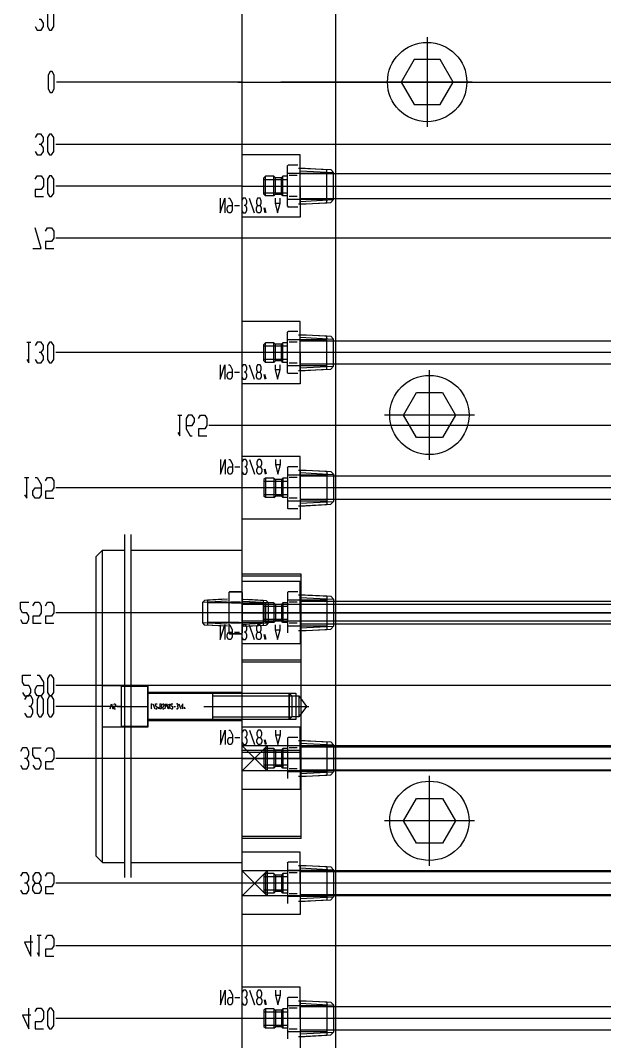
# Model space of a CAD drawing. Header units: millimetres. Extents: x -1 to 1014, y -756 to 757.
# Drawn here: x 666.6 to 741.9, y 93.7 to 225.5 of the extents above; entities that cross this region are included whole.
import ezdxf

# ---------------------------------------------------------------- set-up
doc = ezdxf.new("R2010")
doc.units = ezdxf.units.MM

# ---------------------------------------------------------------- blocks, each defined once
blk = doc.blocks.new('blockName2')
for points in [[(707.262, 29.578), (707.262, 405.569)], [(695.176, 29.578), (695.176, 401.541)], [(670.348, 226.973), (670.08, 226.526), (670.08, 224.735), (670.348, 224.288), (670.617, 224.288), (670.885, 224.735), (670.885, 226.526), (670.617, 226.973), (670.348, 226.973)], [(668.468, 224.735), (668.737, 224.288), (669.274, 224.288), (669.543, 224.735), (669.543, 225.183), (669.274, 225.631), (669.005, 225.631)], [(719.056, 223.372), (719.056, 211.775)], [(717.383, 220.473), (715.709, 217.574), (717.383, 214.674), (720.73, 214.674), (722.404, 217.574), (720.73, 220.473), (717.383, 220.473)], [(670.415, 218.916), (670.147, 218.469), (670.147, 216.678), (670.415, 216.231), (670.684, 216.231), (670.953, 216.678), (670.953, 218.469), (670.684, 218.916), (670.415, 218.916)], [(695.176, 217.574), (671.221, 217.574)], [(694.621, 217.574), (991.153, 217.574)], [(724.855, 217.574), (700.189, 217.574)], [(724.855, 217.574), (713.258, 217.574)], [(669.274, 209.517), (669.543, 209.964), (669.543, 210.412), (669.274, 210.859), (668.737, 210.859), (668.468, 210.412)], [(670.348, 210.859), (670.08, 210.412), (670.08, 208.621), (670.348, 208.174), (670.617, 208.174), (670.885, 208.621), (670.885, 210.412), (670.617, 210.859), (670.348, 210.859)], [(668.468, 208.621), (668.737, 208.174), (669.274, 208.174), (669.543, 208.621), (669.543, 209.069), (669.274, 209.517), (669.005, 209.517)], [(748.889, 209.517), (671.154, 209.517)], [(702.696, 208.174), (695.176, 208.174)], [(702.696, 204.145), (702.696, 208.174)], [(701.04, 206.746), (701.147, 206.853)], [(701.04, 201.544), (701.04, 206.746)], [(701.04, 205.827), (706.107, 205.827)], [(702.376, 206.853), (701.147, 206.853)], [(702.477, 206.447), (703.337, 206.447)], [(702.677, 206.115), (706.993, 205.889)], [(702.696, 206.473), (706.636, 206.266)], [(702.696, 201.843), (702.696, 206.447)], [(702.696, 205.757), (793.471, 205.757)], [(703.337, 206.447), (706.107, 206.302)], [(706.107, 201.988), (706.107, 206.302)], [(706.993, 205.89), (706.636, 206.266)], [(706.993, 202.401), (706.993, 205.89)], [(668.468, 205.04), (668.737, 205.488), (669.274, 205.488), (669.543, 205.04), (669.543, 204.145), (669.274, 203.698), (668.468, 203.698), (668.468, 202.802), (669.543, 202.802)], [(670.348, 205.488), (670.08, 205.04), (670.08, 203.25), (670.348, 202.802), (670.617, 202.802), (670.885, 203.25), (670.885, 205.04), (670.617, 205.488), (670.348, 205.488)], [(698.211, 205.407), (698.006, 205.202)], [(698.006, 203.088), (698.006, 205.202)], [(698.006, 204.998), (701.04, 204.998)], [(699.276, 205.407), (698.211, 205.407)], [(698.211, 202.883), (698.211, 205.407)], [(699.276, 205.407), (699.48, 205.202)], [(699.276, 202.883), (699.276, 205.407)], [(700.255, 205.209), (699.48, 205.209)], [(699.48, 203.088), (699.48, 205.202)], [(700.46, 205.407), (700.255, 205.202)], [(700.255, 203.088), (700.255, 205.202)], [(701.04, 205.407), (700.46, 205.407)], [(700.46, 202.883), (700.46, 205.407)], [(702.27, 205.499), (701.253, 205.499)], [(695.176, 204.145), (671.154, 204.145)], [(695.176, 204.145), (791.86, 204.145)], [(698.006, 203.293), (701.04, 203.293)], [(698.211, 202.883), (698.006, 203.088)], [(699.276, 202.883), (699.48, 203.088)], [(700.255, 203.081), (699.48, 203.081)], [(700.46, 202.883), (700.255, 203.088)], [(702.696, 204.145), (702.696, 200.117)], [(692.335, 202.576), (692.335, 200.696), (692.962, 202.576), (692.962, 200.696)], [(693.432, 202.576), (693.589, 202.576), (693.902, 201.949), (693.902, 201.009), (693.745, 200.696), (693.432, 200.696), (693.275, 201.009), (693.275, 201.323), (693.432, 201.636), (693.902, 201.636)], [(694.215, 201.636), (694.842, 201.636)], [(695.625, 201.636), (695.782, 201.949), (695.782, 202.263), (695.625, 202.576), (695.312, 202.576), (695.155, 202.263)], [(695.155, 201.009), (695.312, 200.696), (695.625, 200.696), (695.782, 201.009), (695.782, 201.323), (695.625, 201.636), (695.469, 201.636)], [(696.095, 202.576), (696.722, 200.696)], [(697.192, 202.576), (697.035, 202.263), (697.035, 201.949), (697.192, 201.636), (697.505, 201.636), (697.662, 201.323), (697.662, 201.009), (697.505, 200.696), (697.192, 200.696), (697.035, 201.009), (697.035, 201.323), (697.192, 201.636)], [(697.505, 201.636), (697.662, 201.949), (697.662, 202.263), (697.505, 202.576), (697.192, 202.576)], [(699.276, 202.883), (698.211, 202.883)], [(699.452, 202.576), (699.452, 201.949), (699.766, 200.696), (700.079, 201.949), (700.079, 202.576)], [(699.452, 201.949), (700.079, 201.949)], [(701.04, 202.883), (700.46, 202.883)], [(701.04, 202.464), (706.107, 202.464)], [(702.27, 202.791), (701.253, 202.791)], [(702.477, 201.843), (703.337, 201.843)], [(702.677, 202.175), (706.993, 202.401)], [(702.696, 202.534), (790.248, 202.534)], [(702.696, 201.818), (706.636, 202.024)], [(703.337, 201.843), (706.107, 201.988)], [(706.636, 202.024), (706.993, 202.401)], [(697.975, 201.323), (698.132, 200.696)], [(698.289, 200.696), (698.132, 201.323)], [(701.04, 201.544), (701.147, 201.438)], [(702.376, 201.438), (701.147, 201.438)], [(702.696, 200.117), (695.176, 200.117)], [(668.2, 196.088), (669.274, 196.088), (668.468, 198.774)], [(669.811, 198.326), (670.08, 198.774), (670.617, 198.774), (670.885, 198.326), (670.885, 197.431), (670.617, 196.984), (669.811, 196.984), (669.811, 196.088), (670.885, 196.088)], [(760.975, 197.431), (671.154, 197.431)], [(702.696, 186.689), (695.176, 186.689)], [(702.696, 182.66), (702.696, 186.689)], [(701.04, 185.261), (701.147, 185.368)], [(701.04, 180.059), (701.04, 185.261)], [(702.376, 185.368), (701.147, 185.368)], [(702.477, 184.962), (703.337, 184.962)], [(702.677, 184.63), (706.993, 184.404)], [(702.696, 184.988), (706.636, 184.781)], [(702.696, 180.358), (702.696, 184.962)], [(703.337, 184.962), (706.107, 184.817)], [(706.107, 180.503), (706.107, 184.817)], [(706.993, 184.404), (706.636, 184.781)], [(667.394, 181.765), (667.663, 181.317), (667.663, 184.003)], [(667.394, 184.003), (667.931, 184.003)], [(669.274, 182.66), (669.543, 183.108), (669.543, 183.555), (669.274, 184.003), (668.737, 184.003), (668.468, 183.555)], [(670.348, 184.003), (670.08, 183.555), (670.08, 181.765), (670.348, 181.317), (670.617, 181.317), (670.885, 181.765), (670.885, 183.555), (670.617, 184.003), (670.348, 184.003)], [(698.211, 183.922), (698.006, 183.717)], [(698.006, 181.603), (698.006, 183.717)], [(698.006, 183.513), (701.04, 183.513)], [(699.276, 183.922), (698.211, 183.922)], [(698.211, 181.398), (698.211, 183.922)], [(699.276, 183.922), (699.48, 183.717)], [(699.276, 181.398), (699.276, 183.922)], [(700.255, 183.724), (699.48, 183.724)], [(699.48, 181.603), (699.48, 183.717)], [(700.46, 183.922), (700.255, 183.717)], [(700.255, 181.603), (700.255, 183.717)], [(701.04, 183.922), (700.46, 183.922)], [(700.46, 181.398), (700.46, 183.922)], [(701.04, 184.342), (706.107, 184.342)], [(702.27, 184.014), (701.253, 184.014)], [(755.603, 184.153), (702.696, 184.153)], [(706.993, 180.916), (706.993, 184.404)], [(668.468, 181.765), (668.737, 181.317), (669.274, 181.317), (669.543, 181.765), (669.543, 182.212), (669.274, 182.66), (669.005, 182.66)], [(697.06, 182.66), (671.154, 182.66)], [(755.603, 182.66), (697.06, 182.66)], [(702.696, 182.66), (702.696, 178.632)], [(692.335, 181.091), (692.335, 179.211), (692.962, 181.091), (692.962, 179.211)], [(693.432, 181.091), (693.589, 181.091), (693.902, 180.464), (693.902, 179.524), (693.745, 179.211), (693.432, 179.211), (693.275, 179.524), (693.275, 179.838), (693.432, 180.151), (693.902, 180.151)], [(695.625, 180.151), (695.782, 180.464), (695.782, 180.778), (695.625, 181.091), (695.312, 181.091), (695.155, 180.778)], [(696.095, 181.091), (696.722, 179.211)], [(697.192, 181.091), (697.035, 180.778), (697.035, 180.464), (697.192, 180.151), (697.505, 180.151), (697.662, 179.838), (697.662, 179.524), (697.505, 179.211), (697.192, 179.211), (697.035, 179.524), (697.035, 179.838), (697.192, 180.151)], [(697.505, 180.151), (697.662, 180.464), (697.662, 180.778), (697.505, 181.091), (697.192, 181.091)], [(698.006, 181.807), (701.04, 181.807)], [(698.211, 181.398), (698.006, 181.603)], [(699.276, 181.398), (698.211, 181.398)], [(699.276, 181.398), (699.48, 181.603)], [(699.452, 181.091), (699.452, 180.464), (699.766, 179.211), (700.079, 180.464), (700.079, 181.091)], [(700.255, 181.596), (699.48, 181.596)], [(700.46, 181.398), (700.255, 181.603)], [(701.04, 181.398), (700.46, 181.398)], [(701.04, 180.979), (706.107, 180.979)], [(702.27, 181.306), (701.253, 181.306)], [(702.677, 180.69), (706.993, 180.916)], [(755.603, 181.167), (702.696, 181.167)], [(706.636, 180.539), (706.993, 180.916)], [(694.215, 180.151), (694.842, 180.151)], [(695.155, 179.524), (695.312, 179.211), (695.625, 179.211), (695.782, 179.524), (695.782, 179.838), (695.625, 180.151), (695.469, 180.151)], [(697.975, 179.838), (698.132, 179.211)], [(698.289, 179.211), (698.132, 179.838)], [(699.452, 180.464), (700.079, 180.464)], [(701.04, 180.059), (701.147, 179.952)], [(702.376, 179.952), (701.147, 179.952)], [(702.477, 180.358), (703.337, 180.358)], [(702.696, 180.332), (706.636, 180.539)], [(703.337, 180.358), (706.107, 180.503)], [(719.347, 168.805), (719.347, 180.401)], [(702.696, 178.632), (695.176, 178.632)], [(717.673, 171.704), (716, 174.603), (717.673, 177.502), (721.021, 177.502), (722.695, 174.603), (721.021, 171.704), (717.673, 171.704)], [(686.877, 172.365), (687.146, 171.918), (687.146, 174.603)], [(686.877, 174.603), (687.414, 174.603)], [(687.951, 173.26), (688.757, 173.26), (689.026, 173.708), (689.026, 174.156), (688.757, 174.603), (688.22, 174.603), (687.951, 174.156), (687.951, 172.813), (688.489, 171.918), (688.757, 171.918)], [(689.563, 174.156), (689.831, 174.603), (690.369, 174.603), (690.637, 174.156), (690.637, 173.26), (690.369, 172.813), (689.563, 172.813), (689.563, 171.918), (690.637, 171.918)], [(725.146, 174.603), (713.549, 174.603)], [(755.219, 173.26), (690.906, 173.26)], [(692.384, 168.856), (692.384, 166.976), (693.01, 168.856), (693.01, 166.976)], [(693.48, 168.856), (693.637, 168.856), (693.95, 168.229), (693.95, 167.289), (693.794, 166.976), (693.48, 166.976), (693.324, 167.289), (693.324, 167.602), (693.48, 167.916), (693.95, 167.916)], [(702.696, 169.232), (695.176, 169.232)], [(695.673, 167.916), (695.83, 168.229), (695.83, 168.542), (695.673, 168.856), (695.36, 168.856), (695.203, 168.542)], [(696.143, 168.856), (696.77, 166.976)], [(697.24, 168.856), (697.083, 168.542), (697.083, 168.229), (697.24, 167.916), (697.553, 167.916), (697.71, 167.602), (697.71, 167.289), (697.553, 166.976), (697.24, 166.976), (697.083, 167.289), (697.083, 167.602), (697.24, 167.916)], [(697.553, 167.916), (697.71, 168.229), (697.71, 168.542), (697.553, 168.856), (697.24, 168.856)], [(699.501, 168.856), (699.501, 168.229), (699.814, 166.976), (700.127, 168.229), (700.127, 168.856)], [(702.696, 165.203), (702.696, 169.232)], [(694.263, 167.916), (694.89, 167.916)], [(695.203, 167.289), (695.36, 166.976), (695.673, 166.976), (695.83, 167.289), (695.83, 167.602), (695.673, 167.916), (695.517, 167.916)], [(698.023, 167.602), (698.18, 166.976)], [(698.337, 166.976), (698.18, 167.602)], [(699.501, 168.229), (700.127, 168.229)], [(701.04, 167.804), (701.147, 167.911)], [(701.04, 167.804), (701.04, 162.602)], [(702.376, 167.911), (701.147, 167.911)], [(702.477, 167.506), (703.337, 167.506)], [(702.696, 167.531), (706.636, 167.325)], [(702.696, 167.506), (702.696, 162.901)], [(703.337, 167.506), (706.107, 167.361)], [(667.126, 164.308), (667.394, 163.861), (667.394, 166.546)], [(667.126, 166.546), (667.663, 166.546)], [(668.468, 166.546), (668.737, 166.546), (669.274, 165.651), (669.274, 164.308), (669.005, 163.861), (668.468, 163.861), (668.2, 164.308), (668.2, 164.756), (668.468, 165.203), (669.274, 165.203)], [(669.811, 166.099), (670.08, 166.546), (670.617, 166.546), (670.885, 166.099), (670.885, 165.203), (670.617, 164.756), (669.811, 164.756), (669.811, 163.861), (670.885, 163.861)], [(698.211, 166.465), (698.006, 166.26)], [(698.006, 166.26), (698.006, 164.146)], [(698.006, 166.056), (701.04, 166.056)], [(698.211, 166.465), (698.211, 163.941)], [(699.276, 166.465), (698.211, 166.465)], [(699.276, 166.465), (699.276, 163.941)], [(699.276, 166.465), (699.48, 166.26)], [(700.255, 166.268), (699.48, 166.268)], [(699.48, 166.26), (699.48, 164.146)], [(700.46, 166.465), (700.255, 166.26)], [(700.255, 166.26), (700.255, 164.146)], [(700.46, 166.465), (700.46, 163.941)], [(701.04, 166.465), (700.46, 166.465)], [(701.04, 166.885), (706.107, 166.885)], [(702.27, 166.557), (701.253, 166.557)], [(702.677, 167.173), (706.993, 166.947)], [(755.603, 166.697), (702.696, 166.697)], [(706.107, 167.361), (706.107, 163.046)], [(706.636, 167.325), (706.993, 166.948)], [(706.993, 166.948), (706.993, 163.459)], [(697.06, 165.203), (671.154, 165.203)], [(755.603, 165.203), (697.06, 165.203)], [(702.696, 165.203), (702.696, 161.175)], [(698.006, 164.351), (701.04, 164.351)], [(698.211, 163.941), (698.006, 164.146)], [(699.276, 163.941), (698.211, 163.941)], [(699.276, 163.941), (699.48, 164.146)], [(700.255, 164.139), (699.48, 164.139)], [(700.46, 163.941), (700.255, 164.146)], [(701.04, 163.941), (700.46, 163.941)], [(701.04, 163.522), (706.107, 163.522)], [(702.27, 163.85), (701.253, 163.85)], [(702.677, 163.233), (706.993, 163.459)], [(755.603, 163.71), (702.696, 163.71)], [(706.993, 163.459), (706.636, 163.082)], [(701.04, 162.602), (701.147, 162.496)], [(702.376, 162.496), (701.147, 162.496)], [(702.477, 162.901), (703.337, 162.901)], [(702.696, 162.876), (706.636, 163.082)], [(703.337, 162.901), (706.107, 163.046)], [(702.696, 161.175), (695.176, 161.175)], [(680.05, 114.93), (680.05, 159.164)], [(680.856, 114.93), (680.856, 159.164)], [(677.182, 157.146), (676.377, 156.341)], [(677.182, 116.862), (677.182, 157.146)], [(677.182, 157.146), (680.05, 157.146)], [(680.856, 157.146), (695.176, 157.146)], [(676.377, 117.667), (676.377, 156.341)], [(702.817, 154.058), (695.176, 154.058)], [(702.817, 153.789), (695.176, 153.789)], [(702.696, 153.118), (695.176, 153.118)], [(702.696, 153.118), (695.176, 153.118)], [(702.696, 149.089), (702.696, 153.118)], [(702.817, 119.95), (702.817, 154.058)], [(693.46, 151.691), (693.567, 151.797)], [(693.46, 151.691), (693.46, 146.488)], [(695.07, 151.797), (693.567, 151.797)], [(693.567, 151.797), (695.07, 151.797)], [(695.176, 151.691), (695.07, 151.797)], [(695.176, 151.691), (695.176, 146.488)], [(701.04, 151.691), (701.147, 151.797)], [(701.04, 151.691), (701.04, 146.488)], [(702.376, 151.797), (701.147, 151.797)], [(666.588, 148.194), (666.857, 147.747), (667.394, 147.747), (667.663, 148.194), (667.663, 148.642), (667.394, 149.089), (666.857, 149.089), (666.588, 149.537), (666.588, 150.432), (667.663, 150.432)], [(668.2, 149.985), (668.468, 150.432), (669.005, 150.432), (669.274, 149.985), (669.274, 149.089), (669.005, 148.642), (668.2, 148.642), (668.2, 147.747), (669.274, 147.747)], [(669.811, 149.985), (670.08, 150.432), (670.617, 150.432), (670.885, 149.985), (670.885, 149.089), (670.617, 148.642), (669.811, 148.642), (669.811, 147.747), (670.885, 147.747)], [(690.346, 150.68), (690.078, 150.398)], [(693.315, 150.567), (690.078, 150.397)], [(690.078, 150.398), (690.078, 147.781)], [(693.301, 150.835), (690.346, 150.68)], [(692.82, 150.816), (690.742, 150.707)], [(690.742, 150.707), (690.742, 147.472)], [(694.816, 150.351), (690.742, 150.351)], [(694.963, 150.443), (693.674, 150.443)], [(693.821, 150.351), (697.894, 150.351)], [(695.322, 150.567), (698.559, 150.397)], [(695.336, 150.835), (698.291, 150.68)], [(695.817, 150.816), (697.894, 150.707)], [(697.894, 150.707), (697.894, 147.472)], [(698.211, 150.351), (698.006, 150.147)], [(698.211, 150.351), (698.211, 147.827)], [(699.276, 150.351), (698.211, 150.351)], [(698.291, 150.68), (698.559, 150.398)], [(698.559, 150.398), (698.559, 147.781)], [(699.276, 150.351), (699.276, 147.827)], [(699.276, 150.351), (699.48, 150.147)], [(700.46, 150.351), (700.255, 150.147)], [(700.46, 150.351), (700.46, 147.827)], [(701.04, 150.351), (700.46, 150.351)], [(701.04, 150.771), (706.107, 150.771)], [(702.27, 150.443), (701.253, 150.443)], [(702.477, 151.392), (703.337, 151.392)], [(702.677, 151.06), (706.993, 150.833)], [(702.696, 151.417), (706.636, 151.211)], [(702.696, 151.392), (702.696, 146.787)], [(702.696, 150.583), (787.653, 150.583)], [(703.337, 151.392), (706.107, 151.247)], [(706.107, 151.247), (706.107, 146.932)], [(706.636, 151.211), (706.993, 150.834)], [(706.993, 150.834), (706.993, 147.345)], [(695.176, 149.089), (671.154, 149.089)], [(808.532, 149.089), (687.657, 149.089)], [(807.974, 150.164), (695.176, 150.164)], [(695.176, 149.089), (787.653, 149.089)], [(698.006, 150.147), (698.006, 148.032)], [(698.006, 149.942), (701.04, 149.942)], [(700.255, 150.154), (699.48, 150.154)], [(699.48, 150.147), (699.48, 148.032)], [(700.255, 150.147), (700.255, 148.032)], [(702.696, 149.089), (702.696, 145.061)], [(693.315, 147.612), (690.078, 147.782)], [(690.078, 147.781), (690.346, 147.499)], [(694.816, 147.828), (690.742, 147.828)], [(694.963, 147.736), (693.674, 147.736)], [(693.821, 147.828), (697.894, 147.828)], [(807.974, 148.015), (695.176, 148.015)], [(695.322, 147.612), (698.559, 147.782)], [(698.006, 148.237), (701.04, 148.237)], [(698.211, 147.827), (698.006, 148.032)], [(699.276, 147.827), (698.211, 147.827)], [(698.559, 147.781), (698.291, 147.499)], [(699.276, 147.827), (699.48, 148.032)], [(700.255, 148.025), (699.48, 148.025)], [(700.46, 147.827), (700.255, 148.032)], [(701.04, 147.827), (700.46, 147.827)], [(702.27, 147.736), (701.253, 147.736)], [(693.301, 147.344), (690.346, 147.499)], [(692.82, 147.363), (690.742, 147.472)], [(692.335, 147.52), (692.335, 145.64), (692.962, 147.52), (692.962, 145.64)], [(693.432, 147.52), (693.589, 147.52), (693.902, 146.894), (693.902, 145.954), (693.745, 145.64), (693.432, 145.64), (693.275, 145.954), (693.275, 146.267), (693.432, 146.58), (693.902, 146.58)], [(693.46, 146.488), (693.567, 146.382)], [(695.07, 146.382), (693.567, 146.382)], [(693.567, 146.382), (695.07, 146.382)], [(694.215, 146.58), (694.842, 146.58)], [(695.176, 146.488), (695.07, 146.382)], [(695.625, 146.58), (695.782, 146.894), (695.782, 147.207), (695.625, 147.52), (695.312, 147.52), (695.155, 147.207)], [(695.155, 145.954), (695.312, 145.64), (695.625, 145.64), (695.782, 145.954), (695.782, 146.267), (695.625, 146.58), (695.469, 146.58)], [(695.336, 147.344), (698.291, 147.499)], [(695.817, 147.363), (697.894, 147.472)], [(696.095, 147.52), (696.722, 145.64)], [(697.192, 147.52), (697.035, 147.207), (697.035, 146.894), (697.192, 146.58), (697.505, 146.58), (697.662, 146.267), (697.662, 145.954), (697.505, 145.64), (697.192, 145.64), (697.035, 145.954), (697.035, 146.267), (697.192, 146.58)], [(697.505, 146.58), (697.662, 146.894), (697.662, 147.207), (697.505, 147.52), (697.192, 147.52)], [(699.452, 147.52), (699.452, 146.894), (699.766, 145.64), (700.079, 146.894), (700.079, 147.52)], [(699.452, 146.894), (700.079, 146.894)], [(701.04, 147.408), (706.107, 147.408)], [(702.477, 146.787), (703.337, 146.787)], [(702.677, 147.119), (706.993, 147.346)], [(751.689, 147.596), (702.696, 147.596)], [(702.696, 146.762), (706.636, 146.968)], [(703.337, 146.787), (706.107, 146.932)], [(706.993, 147.345), (706.636, 146.968)], [(702.696, 145.061), (695.176, 145.061)], [(697.975, 146.267), (698.132, 145.64)], [(698.289, 145.64), (698.132, 146.267)], [(702.817, 142.973), (695.176, 142.973)], [(702.817, 142.704), (695.176, 142.704)], [(666.857, 138.794), (667.126, 138.347), (667.663, 138.347), (667.931, 138.794), (667.931, 139.242), (667.663, 139.69), (667.126, 139.69), (666.857, 140.137), (666.857, 141.033), (667.931, 141.033)], [(668.737, 141.033), (669.005, 141.033), (669.543, 140.137), (669.543, 138.794), (669.274, 138.347), (668.737, 138.347), (668.468, 138.794), (668.468, 139.242), (668.737, 139.69), (669.543, 139.69)], [(670.348, 141.033), (670.08, 140.585), (670.08, 138.794), (670.348, 138.347), (670.617, 138.347), (670.885, 138.794), (670.885, 140.585), (670.617, 141.033), (670.348, 141.033)], [(767.689, 139.69), (671.154, 139.69)], [(677.182, 139.696), (683.01, 139.696), (683.01, 134.312), (677.182, 134.312)], [(683.01, 139.562), (679.6, 139.562), (679.6, 134.446), (683.01, 134.446), (683.01, 139.562)], [(683.01, 138.844), (695.176, 138.844)], [(683.01, 138.709), (701.241, 138.709), (701.582, 138.368), (701.582, 135.64), (701.241, 135.299), (683.01, 135.299)], [(691.349, 138.709), (691.349, 135.299)], [(701.241, 138.709), (702.119, 138.709), (702.119, 135.299), (701.241, 135.299), (701.241, 138.709)], [(701.241, 138.709), (701.241, 135.299)], [(667.931, 137.004), (668.2, 137.452), (668.2, 137.899), (667.931, 138.347), (667.394, 138.347), (667.126, 137.899)], [(669.005, 138.347), (668.737, 137.899), (668.737, 136.109), (669.005, 135.661), (669.274, 135.661), (669.543, 136.109), (669.543, 137.899), (669.274, 138.347), (669.005, 138.347)], [(670.348, 138.347), (670.08, 137.899), (670.08, 136.109), (670.348, 135.661), (670.617, 135.661), (670.885, 136.109), (670.885, 137.899), (670.617, 138.347), (670.348, 138.347)], [(678.177, 136.668), (678.345, 137.34), (678.513, 136.668)], [(678.625, 137.228), (678.681, 137.34), (678.793, 137.34), (678.849, 137.228), (678.849, 137.004), (678.793, 136.892), (678.625, 136.892), (678.625, 136.668), (678.849, 136.668)], [(683.458, 136.78), (683.514, 136.668), (683.514, 137.34)], [(683.458, 137.34), (683.57, 137.34)], [(683.682, 137.34), (683.906, 136.668)], [(684.017, 136.78), (684.073, 136.668), (684.185, 136.668), (684.241, 136.78), (684.241, 136.892), (684.185, 137.004), (684.073, 137.004), (684.017, 137.116), (684.017, 137.34), (684.241, 137.34)], [(684.577, 137.34), (684.745, 137.34), (684.801, 137.228), (684.801, 137.116), (684.745, 137.004), (684.633, 137.004)], [(684.633, 136.668), (684.633, 137.34)], [(684.913, 137.228), (684.969, 137.34), (685.081, 137.34), (685.136, 137.228), (684.913, 136.78), (684.969, 136.668), (685.081, 136.668), (685.136, 136.78)], [(685.248, 136.668), (685.36, 137.34), (685.416, 137.004), (685.472, 137.34), (685.584, 136.668)], [(685.696, 137.34), (685.92, 136.668)], [(685.696, 136.668), (685.92, 137.34)], [(686.032, 136.78), (686.088, 136.668), (686.2, 136.668), (686.255, 136.78), (686.255, 136.892), (686.2, 137.004), (686.088, 137.004), (686.032, 137.116), (686.032, 137.34), (686.255, 137.34)], [(686.871, 137.004), (686.927, 137.116), (686.927, 137.228), (686.871, 137.34), (686.759, 137.34), (686.703, 137.228)], [(687.039, 137.34), (687.263, 136.668)], [(687.598, 137.116), (687.375, 137.116), (687.542, 136.668), (687.542, 137.34)], [(691.349, 138.368), (701.582, 138.368)], [(701.582, 138.368), (702.522, 138.368), (703.506, 137.004), (702.522, 135.64), (701.582, 135.64)], [(702.522, 138.368), (702.522, 135.64)], [(667.126, 136.109), (667.394, 135.661), (667.931, 135.661), (668.2, 136.109), (668.2, 136.556), (667.931, 137.004), (667.663, 137.004)], [(679.6, 137.004), (671.154, 137.004)], [(679.062, 137.004), (683.01, 137.004)], [(684.353, 136.892), (684.409, 136.668)], [(684.465, 136.668), (684.409, 136.892)], [(684.745, 137.004), (684.801, 136.892), (684.801, 136.78), (684.745, 136.668), (684.577, 136.668)], [(686.367, 137.004), (686.591, 137.004)], [(686.703, 136.78), (686.759, 136.668), (686.871, 136.668), (686.927, 136.78), (686.927, 136.892), (686.871, 137.004), (686.815, 137.004)], [(687.71, 136.892), (687.766, 136.668)], [(687.822, 136.668), (687.766, 136.892)], [(690.262, 137.004), (703.775, 137.004)], [(683.01, 135.164), (695.176, 135.164)], [(691.349, 135.64), (701.582, 135.64)], [(692.384, 133.942), (692.384, 132.062), (693.01, 133.942), (693.01, 132.062)], [(693.48, 133.942), (693.637, 133.942), (693.95, 133.316), (693.95, 132.376), (693.794, 132.062), (693.48, 132.062), (693.324, 132.376), (693.324, 132.689), (693.48, 133.002), (693.95, 133.002)], [(702.696, 134.318), (695.176, 134.318)], [(702.696, 134.318), (695.176, 134.318)], [(695.673, 133.002), (695.83, 133.316), (695.83, 133.629), (695.673, 133.942), (695.36, 133.942), (695.203, 133.629)], [(696.143, 133.942), (696.77, 132.062)], [(697.24, 133.942), (697.083, 133.629), (697.083, 133.316), (697.24, 133.002), (697.553, 133.002), (697.71, 132.689), (697.71, 132.376), (697.553, 132.062), (697.24, 132.062), (697.083, 132.376), (697.083, 132.689), (697.24, 133.002)], [(697.553, 133.002), (697.71, 133.316), (697.71, 133.629), (697.553, 133.942), (697.24, 133.942)], [(699.501, 133.942), (699.501, 133.316), (699.814, 132.062), (700.127, 133.316), (700.127, 133.942)], [(699.501, 133.316), (700.127, 133.316)], [(702.696, 130.29), (702.696, 134.318)], [(694.263, 133.002), (694.89, 133.002)], [(790.248, 131.901), (695.176, 131.901)], [(695.176, 128.679), (698.399, 131.901)], [(698.399, 128.679), (695.176, 131.901)], [(695.203, 132.376), (695.36, 132.062), (695.673, 132.062), (695.83, 132.376), (695.83, 132.689), (695.673, 133.002), (695.517, 133.002)], [(698.023, 132.689), (698.18, 132.062)], [(698.337, 132.062), (698.18, 132.689)], [(698.399, 131.901), (698.399, 128.679)], [(701.04, 132.891), (701.147, 132.998)], [(701.04, 132.891), (701.04, 127.689)], [(701.04, 131.971), (706.107, 131.971)], [(702.376, 132.998), (701.147, 132.998)], [(702.477, 132.592), (703.337, 132.592)], [(702.677, 132.26), (706.993, 132.034)], [(702.696, 132.618), (706.636, 132.411)], [(702.696, 132.592), (702.696, 127.988)], [(702.696, 131.783), (786.941, 131.783)], [(703.337, 132.592), (706.107, 132.447)], [(706.107, 132.447), (706.107, 128.133)], [(706.636, 132.411), (706.993, 132.034)], [(706.993, 132.034), (706.993, 128.546)], [(667.394, 130.29), (667.663, 130.738), (667.663, 131.185), (667.394, 131.633), (666.857, 131.633), (666.588, 131.185)], [(668.2, 129.395), (668.468, 128.947), (669.005, 128.947), (669.274, 129.395), (669.274, 129.842), (669.005, 130.29), (668.468, 130.29), (668.2, 130.738), (668.2, 131.633), (669.274, 131.633)], [(669.811, 131.185), (670.08, 131.633), (670.617, 131.633), (670.885, 131.185), (670.885, 130.29), (670.617, 129.842), (669.811, 129.842), (669.811, 128.947), (670.885, 128.947)], [(702.817, 131.304), (695.176, 131.304)], [(702.817, 131.035), (695.176, 131.035)], [(698.211, 131.552), (698.006, 131.347)], [(698.006, 131.347), (698.006, 129.233)], [(698.006, 131.143), (701.04, 131.143)], [(699.276, 131.552), (698.211, 131.552)], [(698.211, 131.552), (698.211, 129.028)], [(699.276, 131.552), (699.48, 131.347)], [(699.276, 131.552), (699.276, 129.028)], [(700.255, 131.354), (699.48, 131.354)], [(699.48, 131.347), (699.48, 129.233)], [(700.46, 131.552), (700.255, 131.347)], [(700.255, 131.347), (700.255, 129.233)], [(701.04, 131.552), (700.46, 131.552)], [(700.46, 131.552), (700.46, 129.028)], [(702.27, 131.644), (701.253, 131.644)], [(666.588, 129.395), (666.857, 128.947), (667.394, 128.947), (667.663, 129.395), (667.663, 129.842), (667.394, 130.29), (667.126, 130.29)], [(695.176, 130.29), (671.154, 130.29)], [(695.176, 130.29), (787.653, 130.29)], [(893.914, 130.29), (695.176, 130.29)], [(698.006, 129.437), (701.04, 129.437)], [(698.211, 129.028), (698.006, 129.233)], [(699.276, 129.028), (699.48, 129.233)], [(700.255, 129.226), (699.48, 129.226)], [(700.46, 129.028), (700.255, 129.233)], [(702.696, 130.29), (702.696, 126.261)], [(790.248, 128.679), (695.176, 128.679)], [(699.276, 129.028), (698.211, 129.028)], [(701.04, 129.028), (700.46, 129.028)], [(701.04, 128.608), (706.107, 128.608)], [(702.27, 128.936), (701.253, 128.936)], [(702.477, 127.988), (703.337, 127.988)], [(702.677, 128.32), (706.993, 128.546)], [(702.696, 128.797), (787.653, 128.797)], [(702.696, 127.962), (706.636, 128.169)], [(703.337, 127.988), (706.107, 128.133)], [(706.993, 128.546), (706.636, 128.169)], [(719.347, 116.435), (719.347, 128.031)], [(702.696, 126.261), (695.176, 126.261)], [(717.673, 119.334), (716, 122.233), (717.673, 125.132), (721.021, 125.132), (722.695, 122.233), (721.021, 119.334), (717.673, 119.334)], [(725.146, 122.233), (713.549, 122.233)], [(702.817, 120.219), (695.176, 120.219)], [(702.817, 119.95), (695.176, 119.95)], [(677.182, 116.862), (676.377, 117.667)], [(702.696, 118.204), (695.176, 118.204)], [(702.696, 114.176), (702.696, 118.204)], [(677.182, 116.862), (680.05, 116.862)], [(680.856, 116.862), (695.176, 116.862)], [(701.04, 116.777), (701.147, 116.884)], [(701.04, 116.777), (701.04, 111.575)], [(702.376, 116.884), (701.147, 116.884)], [(702.477, 116.478), (703.337, 116.478)], [(702.677, 116.146), (706.993, 115.92)], [(702.696, 116.504), (706.636, 116.297)], [(702.696, 116.478), (702.696, 111.874)], [(703.337, 116.478), (706.107, 116.333)], [(706.107, 116.333), (706.107, 112.019)], [(706.636, 116.297), (706.993, 115.92)], [(667.394, 114.176), (667.663, 114.624), (667.663, 115.071), (667.394, 115.519), (666.857, 115.519), (666.588, 115.071)], [(668.468, 115.519), (668.2, 115.071), (668.2, 114.624), (668.468, 114.176), (669.005, 114.176), (669.274, 113.728), (669.274, 113.281), (669.005, 112.833), (668.468, 112.833), (668.2, 113.281), (668.2, 113.728), (668.468, 114.176)], [(669.005, 114.176), (669.274, 114.624), (669.274, 115.071), (669.005, 115.519), (668.468, 115.519)], [(669.811, 115.071), (670.08, 115.519), (670.617, 115.519), (670.885, 115.071), (670.885, 114.176), (670.617, 113.728), (669.811, 113.728), (669.811, 112.833), (670.885, 112.833)], [(783.534, 115.787), (695.176, 115.787)], [(695.176, 112.565), (698.399, 115.787)], [(698.399, 112.565), (695.176, 115.787)], [(698.211, 115.438), (698.006, 115.233)], [(698.006, 115.233), (698.006, 113.119)], [(698.006, 115.029), (701.04, 115.029)], [(698.211, 115.438), (698.211, 112.914)], [(699.276, 115.438), (698.211, 115.438)], [(698.399, 115.787), (698.399, 112.565)], [(699.276, 115.438), (699.276, 112.914)], [(699.276, 115.438), (699.48, 115.233)], [(700.255, 115.24), (699.48, 115.24)], [(699.48, 115.233), (699.48, 113.119)], [(700.46, 115.438), (700.255, 115.233)], [(700.255, 115.233), (700.255, 113.119)], [(700.46, 115.438), (700.46, 112.914)], [(701.04, 115.438), (700.46, 115.438)], [(701.04, 115.858), (706.107, 115.858)], [(702.27, 115.53), (701.253, 115.53)], [(755.603, 115.669), (702.696, 115.669)], [(706.993, 115.92), (706.993, 112.432)], [(666.588, 113.281), (666.857, 112.833), (667.394, 112.833), (667.663, 113.281), (667.663, 113.728), (667.394, 114.176), (667.126, 114.176)], [(697.06, 114.176), (671.154, 114.176)], [(900.629, 114.176), (695.176, 114.176)], [(755.603, 114.176), (697.06, 114.176)], [(702.696, 114.176), (702.696, 110.148)], [(783.534, 112.565), (695.176, 112.565)], [(698.006, 113.323), (701.04, 113.323)], [(698.211, 112.914), (698.006, 113.119)], [(699.276, 112.914), (698.211, 112.914)], [(699.276, 112.914), (699.48, 113.119)], [(700.255, 113.112), (699.48, 113.112)], [(700.46, 112.914), (700.255, 113.119)], [(701.04, 112.914), (700.46, 112.914)], [(701.04, 112.494), (706.107, 112.494)], [(702.27, 112.822), (701.253, 112.822)], [(702.677, 112.206), (706.993, 112.432)], [(755.603, 112.683), (702.696, 112.683)], [(702.696, 111.848), (706.636, 112.055)], [(703.337, 111.874), (706.107, 112.019)], [(706.993, 112.432), (706.636, 112.055)], [(702.477, 111.874), (703.337, 111.874)], [(702.696, 110.148), (695.176, 110.148)], [(668.2, 106.567), (667.126, 106.567), (667.931, 104.776), (667.931, 107.462)], [(668.737, 105.224), (669.005, 104.776), (669.005, 107.462)], [(668.737, 107.462), (669.274, 107.462)], [(669.811, 107.014), (670.08, 107.462), (670.617, 107.462), (670.885, 107.014), (670.885, 106.119), (670.617, 105.671), (669.811, 105.671), (669.811, 104.776), (670.885, 104.776)], [(673.84, 106.119), (671.154, 106.119)], [(676.525, 106.119), (673.84, 106.119)], [(755.219, 106.119), (676.525, 106.119)], [(692.384, 100.372), (692.384, 98.4917), (693.01, 100.372), (693.01, 98.4917)], [(693.48, 100.372), (693.637, 100.372), (693.95, 99.745), (693.95, 98.8051), (693.794, 98.4917), (693.48, 98.4917), (693.324, 98.8051), (693.324, 99.1184), (693.48, 99.4317), (693.95, 99.4317)], [(702.696, 100.748), (695.176, 100.748)], [(695.673, 99.4317), (695.83, 99.745), (695.83, 100.058), (695.673, 100.372), (695.36, 100.372), (695.203, 100.058)], [(696.143, 100.372), (696.77, 98.4917)], [(697.24, 100.372), (697.083, 100.058), (697.083, 99.745), (697.24, 99.4317), (697.553, 99.4317), (697.71, 99.1184), (697.71, 98.8051), (697.553, 98.4917), (697.24, 98.4917), (697.083, 98.8051), (697.083, 99.1184), (697.24, 99.4317)], [(697.553, 99.4317), (697.71, 99.745), (697.71, 100.058), (697.553, 100.372), (697.24, 100.372)], [(699.501, 100.372), (699.501, 99.745), (699.814, 98.4917), (700.127, 99.745), (700.127, 100.372)], [(702.696, 96.7193), (702.696, 100.748)], [(694.263, 99.4317), (694.89, 99.4317)], [(695.203, 98.8051), (695.36, 98.4917), (695.673, 98.4917), (695.83, 98.8051), (695.83, 99.1184), (695.673, 99.4317), (695.517, 99.4317)], [(698.023, 99.1184), (698.18, 98.4917)], [(698.337, 98.4917), (698.18, 99.1184)], [(699.501, 99.745), (700.127, 99.745)], [(701.04, 99.3204), (701.147, 99.4269)], [(701.04, 99.3204), (701.04, 94.1182)], [(702.376, 99.4269), (701.147, 99.4269)], [(702.477, 99.0216), (703.337, 99.0216)], [(702.696, 99.0469), (706.636, 98.8405)], [(702.696, 99.0216), (702.696, 94.417)], [(703.337, 99.0216), (706.107, 98.8764)], [(706.107, 98.8764), (706.107, 94.5621)], [(706.636, 98.8405), (706.993, 98.4637)], [(667.931, 97.1669), (666.857, 97.1669), (667.663, 95.3765), (667.663, 98.0621)], [(668.468, 97.6145), (668.737, 98.0621), (669.274, 98.0621), (669.543, 97.6145), (669.543, 96.7193), (669.274, 96.2717), (668.468, 96.2717), (668.468, 95.3765), (669.543, 95.3765)], [(670.348, 98.0621), (670.08, 97.6145), (670.08, 95.8241), (670.348, 95.3765), (670.617, 95.3765), (670.885, 95.8241), (670.885, 97.6145), (670.617, 98.0621), (670.348, 98.0621)], [(698.211, 97.9813), (698.006, 97.7764)], [(698.006, 97.7764), (698.006, 95.6622)], [(698.006, 97.572), (701.04, 97.572)], [(698.211, 97.9813), (698.211, 95.4573)], [(699.276, 97.9813), (698.211, 97.9813)], [(699.276, 97.9813), (699.276, 95.4573)], [(699.276, 97.9813), (699.48, 97.7764)], [(700.255, 97.7834), (699.48, 97.7834)], [(699.48, 97.7764), (699.48, 95.6622)], [(700.46, 97.9813), (700.255, 97.7764)], [(700.255, 97.7764), (700.255, 95.6622)], [(700.46, 97.9813), (700.46, 95.4573)], [(701.04, 97.9813), (700.46, 97.9813)], [(701.04, 98.4008), (706.107, 98.4008)], [(702.27, 98.0731), (701.253, 98.0731)], [(702.677, 98.6893), (706.993, 98.4632)], [(755.603, 98.2125), (702.696, 98.2125)], [(706.993, 98.4637), (706.993, 94.9749)], [(697.06, 96.7193), (671.154, 96.7193)], [(755.603, 96.7193), (697.06, 96.7193)], [(702.696, 96.7193), (702.696, 92.6908)], [(698.006, 95.8666), (701.04, 95.8666)], [(698.211, 95.4573), (698.006, 95.6622)], [(699.276, 95.4573), (698.211, 95.4573)], [(699.276, 95.4573), (699.48, 95.6622)], [(700.255, 95.6551), (699.48, 95.6551)], [(700.46, 95.4573), (700.255, 95.6622)], [(701.04, 95.4573), (700.46, 95.4573)], [(701.04, 95.0378), (706.107, 95.0378)], [(702.27, 95.3654), (701.253, 95.3654)], [(702.677, 94.7492), (706.993, 94.9754)], [(755.603, 95.2261), (702.696, 95.2261)], [(706.993, 94.9749), (706.636, 94.5981)], [(702.477, 94.417), (703.337, 94.417)], [(702.696, 94.3916), (706.636, 94.5981)], [(703.337, 94.417), (706.107, 94.5621)]]:
    blk.add_lwpolyline(points)
for centre in [(719.056, 217.574), (719.347, 174.603), (719.347, 122.233)]:
    blk.add_circle(centre, 5.1162)

msp = doc.modelspace()

# ---------------------------------------------------------------- block references
msp.add_blockref('blockName2', (0, 0))

doc.saveas('drawing.dxf')
